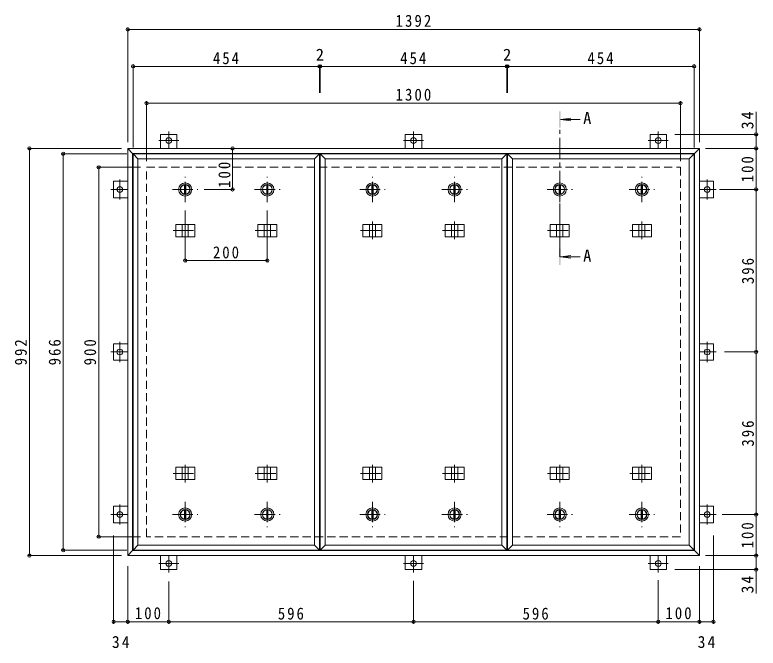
# Model space of a CAD drawing. Units: millimetres at full size, sheet at 1:10. Extents: x -2570 to 2371, y -1962 to 1308.
# Drawn here: x -1948 to -138, y -235 to 1308 of the extents above; entities that cross this region are included whole.
import ezdxf
from ezdxf.enums import TextEntityAlignment as Align

# ---------------------------------------------------------------- set-up
doc = ezdxf.new("R2010")
doc.units = ezdxf.units.MM
doc.header["$LTSCALE"] = 10
doc.header["$PDMODE"] = 32
doc.header["$PDSIZE"] = 8
doc.linetypes.add('CHAIN1', pattern=[8, 5, -1, 1, -1])
doc.linetypes.add('DASHED2', pattern=[3, 2, -1])
for name, color, linetype, lineweight in [('0-1_躯体', 2, 'DASHED2', 9), ('0-2_仕上', 4, 'Continuous', 9), ('0-3_建具', 4, 'Continuous', 9), ('0-5_寸法', 4, 'Continuous', 9), ('0-C', 2, 'Continuous', 9), ('0-E', 3, 'Continuous', 9), ('0-F', 7, 'Continuous', 9)]:
    doc.layers.add(name, color=color, linetype=linetype, lineweight=lineweight)
doc.styles.add('ＭＳ ゴシック', font='')
doc.styles.get('ＭＳ ゴシック').set_extended_font_data('MS Gothic')

msp = doc.modelspace()

# ---------------------------------------------------------------- linework, layer by layer
at = {"layer": '0-1_躯体'}
for p, q in [((-1626.82, 936.56), (-326.82, 936.56)), ((-1626.82, 36.56), (-1626.82, 936.56)), ((-326.82, 936.56), (-326.82, 36.56)), ((-326.82, 36.56), (-1626.82, 36.56))]:
    msp.add_line(p, q, dxfattribs=at)
at = {"layer": '0-2_仕上'}
for p, q in [((-1659.82, 3.56), (-1659.82, 969.56)), ((-1205.82, 3.56), (-1205.82, 969.56)), ((-1203.82, 3.56), (-1203.82, 969.56)), ((-749.82, 3.56), (-749.82, 969.56)), ((-747.82, 3.56), (-747.82, 969.56)), ((-293.82, 3.56), (-293.82, 969.56)), ((-1647.82, 15.56), (-1647.82, 957.56)), ((-1217.82, 15.56), (-1217.82, 957.56)), ((-1191.82, 15.56), (-1191.82, 957.56)), ((-761.82, 15.56), (-761.82, 957.56)), ((-735.82, 15.56), (-735.82, 957.56)), ((-305.82, 15.56), (-305.82, 957.56))]:
    msp.add_line(p, q, dxfattribs=at)
for points in [[(-1647.82, 957.56), (-1659.82, 969.56), (-1205.82, 969.56)], [(-1647.82, 957.56), (-1217.82, 957.56), (-1205.82, 969.56)], [(-1191.82, 957.56), (-1203.82, 969.56), (-749.82, 969.56)], [(-1191.82, 957.56), (-761.82, 957.56), (-749.82, 969.56)], [(-735.82, 957.56), (-747.82, 969.56), (-293.82, 969.56)], [(-735.82, 957.56), (-305.82, 957.56), (-293.82, 969.56)], [(-1647.82, 15.56), (-1659.82, 3.56), (-1205.82, 3.56)], [(-1647.82, 15.56), (-1217.82, 15.56), (-1205.82, 3.56)], [(-1191.82, 15.56), (-1203.82, 3.56), (-749.82, 3.56)], [(-1191.82, 15.56), (-761.82, 15.56), (-749.82, 3.56)], [(-735.82, 15.56), (-747.82, 3.56), (-293.82, 3.56)], [(-735.82, 15.56), (-305.82, 15.56), (-293.82, 3.56)]]:
    msp.add_lwpolyline(points, dxfattribs=at)
at = {"layer": '0-3_建具', "color": 2}
for p, q in [((-1672.82, 982.56), (-1660.82, 970.56)), ((-1672.82, 982.56), (-280.82, 982.56)), ((-1672.82, -9.44), (-1672.82, 982.56)), ((-292.82, 970.56), (-280.82, 982.56)), ((-280.82, 982.56), (-280.82, -9.44)), ((-1660.82, 970.56), (-292.82, 970.56)), ((-1660.82, 2.56), (-1660.82, 970.56)), ((-292.82, 2.56), (-292.82, 970.56)), ((-1660.82, 2.56), (-1672.82, -9.44)), ((-292.82, 2.56), (-1660.82, 2.56)), ((-292.82, 2.56), (-280.82, -9.44)), ((-280.82, -9.44), (-1672.82, -9.44))]:
    msp.add_line(p, q, dxfattribs=at)
at = {"layer": '0-3_建具'}
for p, q in [((-1555.91, 797.56), (-1555.91, 767.56)), ((-1555.91, 797.56), (-1509.73, 797.56)), ((-1540.32, 797.56), (-1540.32, 767.56)), ((-1525.32, 797.56), (-1525.32, 767.56)), ((-1509.73, 797.56), (-1509.73, 767.56)), ((-1355.91, 797.56), (-1355.91, 767.56)), ((-1355.91, 797.56), (-1309.73, 797.56)), ((-1340.32, 797.56), (-1340.32, 767.56)), ((-1325.32, 797.56), (-1325.32, 767.56)), ((-1309.73, 797.56), (-1309.73, 767.56)), ((-1099.91, 797.56), (-1099.91, 767.56)), ((-1099.91, 797.56), (-1053.73, 797.56)), ((-1084.32, 797.56), (-1084.32, 767.56)), ((-1069.32, 797.56), (-1069.32, 767.56)), ((-1053.73, 797.56), (-1053.73, 767.56)), ((-899.91, 797.56), (-899.91, 767.56)), ((-899.91, 797.56), (-853.73, 797.56)), ((-884.32, 797.56), (-884.32, 767.56)), ((-869.32, 797.56), (-869.32, 767.56)), ((-853.73, 797.56), (-853.73, 767.56)), ((-643.91, 797.56), (-643.91, 767.56)), ((-643.91, 797.56), (-597.73, 797.56)), ((-628.32, 797.56), (-628.32, 767.56)), ((-613.32, 797.56), (-613.32, 767.56)), ((-597.73, 797.56), (-597.73, 767.56)), ((-443.91, 797.56), (-443.91, 767.56)), ((-443.91, 797.56), (-397.73, 797.56)), ((-428.32, 797.56), (-428.32, 767.56)), ((-413.32, 797.56), (-413.32, 767.56)), ((-397.73, 797.56), (-397.73, 767.56)), ((-1555.91, 767.56), (-1509.73, 767.56)), ((-1355.91, 767.56), (-1309.73, 767.56)), ((-1099.91, 767.56), (-1053.73, 767.56)), ((-899.91, 767.56), (-853.73, 767.56)), ((-643.91, 767.56), (-597.73, 767.56)), ((-443.91, 767.56), (-397.73, 767.56)), ((-1555.91, 175.56), (-1555.91, 205.56)), ((-1555.91, 205.56), (-1509.73, 205.56)), ((-1540.32, 175.56), (-1540.32, 205.56)), ((-1525.32, 175.56), (-1525.32, 205.56)), ((-1509.73, 175.56), (-1509.73, 205.56)), ((-1355.91, 175.56), (-1355.91, 205.56)), ((-1355.91, 205.56), (-1309.73, 205.56)), ((-1340.32, 175.56), (-1340.32, 205.56)), ((-1325.32, 175.56), (-1325.32, 205.56)), ((-1309.73, 175.56), (-1309.73, 205.56)), ((-1099.91, 175.56), (-1099.91, 205.56)), ((-1099.91, 205.56), (-1053.73, 205.56)), ((-1084.32, 175.56), (-1084.32, 205.56)), ((-1069.32, 175.56), (-1069.32, 205.56)), ((-1053.73, 175.56), (-1053.73, 205.56)), ((-899.91, 175.56), (-899.91, 205.56)), ((-899.91, 205.56), (-853.73, 205.56)), ((-884.32, 175.56), (-884.32, 205.56)), ((-869.32, 175.56), (-869.32, 205.56)), ((-853.73, 175.56), (-853.73, 205.56)), ((-643.91, 175.56), (-643.91, 205.56)), ((-643.91, 205.56), (-597.73, 205.56)), ((-628.32, 175.56), (-628.32, 205.56)), ((-613.32, 175.56), (-613.32, 205.56)), ((-597.73, 175.56), (-597.73, 205.56)), ((-443.91, 175.56), (-443.91, 205.56)), ((-443.91, 205.56), (-397.73, 205.56)), ((-428.32, 175.56), (-428.32, 205.56)), ((-413.32, 175.56), (-413.32, 205.56)), ((-397.73, 175.56), (-397.73, 205.56)), ((-1555.91, 175.56), (-1509.73, 175.56)), ((-1355.91, 175.56), (-1309.73, 175.56)), ((-1099.91, 175.56), (-1053.73, 175.56)), ((-899.91, 175.56), (-853.73, 175.56)), ((-643.91, 175.56), (-597.73, 175.56)), ((-443.91, 175.56), (-397.73, 175.56))]:
    msp.add_line(p, q, dxfattribs=at)
at = {"layer": '0-3_建具', "linetype": 'CHAIN1'}
for p, q in [((-1532.82, 804.67), (-1532.82, 761.44)), ((-1332.82, 804.67), (-1332.82, 761.44)), ((-1076.82, 804.67), (-1076.82, 761.44)), ((-876.82, 804.67), (-876.82, 761.44)), ((-620.82, 804.67), (-620.82, 761.44)), ((-420.82, 804.67), (-420.82, 761.44)), ((-1562.23, 782.56), (-1503.41, 782.56)), ((-1362.23, 782.56), (-1303.41, 782.56)), ((-1106.23, 782.56), (-1047.41, 782.56)), ((-906.23, 782.56), (-847.41, 782.56)), ((-650.23, 782.56), (-591.41, 782.56)), ((-450.23, 782.56), (-391.41, 782.56)), ((-1532.82, 168.44), (-1532.82, 211.68)), ((-1332.82, 168.44), (-1332.82, 211.68)), ((-1076.82, 168.44), (-1076.82, 211.68)), ((-876.82, 168.44), (-876.82, 211.68)), ((-620.82, 168.44), (-620.82, 211.68)), ((-420.82, 168.44), (-420.82, 211.68)), ((-1562.23, 190.56), (-1503.41, 190.56)), ((-1362.23, 190.56), (-1303.41, 190.56)), ((-1106.23, 190.56), (-1047.41, 190.56)), ((-906.23, 190.56), (-847.41, 190.56)), ((-650.23, 190.56), (-591.41, 190.56)), ((-450.23, 190.56), (-391.41, 190.56))]:
    msp.add_line(p, q, dxfattribs=at)
at = {"layer": '0-5_寸法'}
for p, q in [((-618.82, 1053.37), (-594.03, 1056.64)), ((-618.82, 1053.37), (-594.03, 1050.11)), ((-618.82, 1053.37), (-571.35, 1053.37)), ((-618.82, 718.25), (-594.03, 721.51)), ((-618.82, 718.25), (-594.03, 714.99)), ((-618.82, 718.25), (-571.35, 718.25))]:
    msp.add_line(p, q, dxfattribs=at)
at = {"layer": '0-5_寸法', "linetype": 'CHAIN1'}
msp.add_line((-620.82, 718.25), (-620.82, 1033.37), dxfattribs=at)
at = {"layer": '0-5_寸法'}
for points in [[(-618.82, 1073.37), (-622.82, 1073.37), (-618.82, 1033.37), (-622.82, 1033.37)], [(-618.82, 698.25), (-622.82, 698.25), (-618.82, 738.25), (-622.82, 738.25)]]:
    msp.add_solid(points, dxfattribs=at)
at = {"layer": '0-C', "linetype": 'CHAIN1'}
for p, q in [((-1532.82, 851.56), (-1532.82, 913.56)), ((-1332.82, 851.56), (-1332.82, 913.56)), ((-1076.82, 851.56), (-1076.82, 913.56)), ((-876.82, 851.56), (-876.82, 913.56)), ((-620.82, 851.56), (-620.82, 913.56)), ((-420.82, 851.56), (-420.82, 913.56)), ((-1563.82, 882.56), (-1501.82, 882.56)), ((-1363.82, 882.56), (-1301.82, 882.56)), ((-1107.82, 882.56), (-1045.82, 882.56)), ((-907.82, 882.56), (-845.82, 882.56)), ((-651.82, 882.56), (-589.82, 882.56)), ((-451.82, 882.56), (-389.82, 882.56)), ((-1532.82, 121.56), (-1532.82, 59.56)), ((-1332.82, 121.56), (-1332.82, 59.56)), ((-1076.82, 121.56), (-1076.82, 59.56)), ((-876.82, 121.56), (-876.82, 59.56)), ((-620.82, 121.56), (-620.82, 59.56)), ((-420.82, 121.56), (-420.82, 59.56)), ((-1563.82, 90.56), (-1501.82, 90.56)), ((-1363.82, 90.56), (-1301.82, 90.56)), ((-1107.82, 90.56), (-1045.82, 90.56)), ((-907.82, 90.56), (-845.82, 90.56)), ((-651.82, 90.56), (-589.82, 90.56)), ((-451.82, 90.56), (-389.82, 90.56))]:
    msp.add_line(p, q, dxfattribs=at)
at = {"layer": '0-C'}
for p, q in [((-1534.32, 893.96), (-1534.32, 871.16)), ((-1531.32, 893.96), (-1531.32, 871.16)), ((-1334.32, 893.96), (-1334.32, 871.16)), ((-1331.32, 893.96), (-1331.32, 871.16)), ((-1078.32, 893.96), (-1078.32, 871.16)), ((-1075.32, 893.96), (-1075.32, 871.16)), ((-878.32, 893.96), (-878.32, 871.16)), ((-875.32, 893.96), (-875.32, 871.16)), ((-622.32, 893.96), (-622.32, 871.16)), ((-619.32, 893.96), (-619.32, 871.16)), ((-422.32, 893.96), (-422.32, 871.16)), ((-419.32, 893.96), (-419.32, 871.16)), ((-1534.32, 79.15), (-1534.32, 101.96)), ((-1531.32, 79.15), (-1531.32, 101.96)), ((-1334.32, 79.15), (-1334.32, 101.96)), ((-1331.32, 79.15), (-1331.32, 101.96)), ((-1078.32, 79.15), (-1078.32, 101.96)), ((-1075.32, 79.15), (-1075.32, 101.96)), ((-878.32, 79.15), (-878.32, 101.96)), ((-875.32, 79.15), (-875.32, 101.96)), ((-622.32, 79.15), (-622.32, 101.96)), ((-619.32, 79.15), (-619.32, 101.96)), ((-422.32, 79.15), (-422.32, 101.96)), ((-419.32, 79.15), (-419.32, 101.96))]:
    msp.add_line(p, q, dxfattribs=at)
for centre, radius in [((-1532.82, 882.56), 16), ((-1532.82, 882.56), 12), ((-1532.82, 882.56), 11.5), ((-1332.82, 882.56), 16), ((-1332.82, 882.56), 12), ((-1332.82, 882.56), 11.5), ((-1076.82, 882.56), 16), ((-1076.82, 882.56), 12), ((-1076.82, 882.56), 11.5), ((-876.82, 882.56), 16), ((-876.82, 882.56), 12), ((-876.82, 882.56), 11.5), ((-620.82, 882.56), 16), ((-620.82, 882.56), 12), ((-620.82, 882.56), 11.5), ((-420.82, 882.56), 16), ((-420.82, 882.56), 12), ((-420.82, 882.56), 11.5), ((-1532.82, 90.56), 16), ((-1532.82, 90.56), 12), ((-1532.82, 90.56), 11.5), ((-1332.82, 90.56), 16), ((-1332.82, 90.56), 12), ((-1332.82, 90.56), 11.5), ((-1076.82, 90.56), 16), ((-1076.82, 90.56), 12), ((-1076.82, 90.56), 11.5), ((-876.82, 90.56), 16), ((-876.82, 90.56), 12), ((-876.82, 90.56), 11.5), ((-620.82, 90.56), 16), ((-620.82, 90.56), 12), ((-620.82, 90.56), 11.5), ((-420.82, 90.56), 16), ((-420.82, 90.56), 12), ((-420.82, 90.56), 11.5)]:
    msp.add_circle(centre, radius, dxfattribs=at)
at = {"layer": '0-E'}
for p, q in [((-1592.82, 1016.76), (-1552.82, 1016.76)), ((-1592.82, 1016.76), (-1592.82, 982.56)), ((-1552.82, 1016.76), (-1552.82, 982.56)), ((-996.82, 1016.76), (-956.82, 1016.76)), ((-996.82, 1016.76), (-996.82, 982.56)), ((-956.82, 1016.76), (-956.82, 982.56)), ((-400.82, 1016.76), (-360.82, 1016.76)), ((-400.82, 1016.76), (-400.82, 982.56)), ((-360.82, 1016.76), (-360.82, 982.56)), ((-1707.02, 862.56), (-1707.02, 902.56)), ((-1707.02, 902.56), (-1672.82, 902.56)), ((-246.62, 902.56), (-280.82, 902.56)), ((-246.62, 902.56), (-246.62, 862.56)), ((-1707.02, 862.56), (-1672.82, 862.56)), ((-246.62, 862.56), (-280.82, 862.56)), ((-1707.02, 466.56), (-1707.02, 506.56)), ((-1707.02, 506.56), (-1672.82, 506.56)), ((-246.62, 506.56), (-280.82, 506.56)), ((-246.62, 506.56), (-246.62, 466.56)), ((-1707.02, 466.56), (-1672.82, 466.56)), ((-246.62, 466.56), (-280.82, 466.56)), ((-1707.02, 70.56), (-1707.02, 110.56)), ((-1707.02, 110.56), (-1672.82, 110.56)), ((-246.62, 110.56), (-280.82, 110.56)), ((-246.62, 110.56), (-246.62, 70.56)), ((-1707.02, 70.56), (-1672.82, 70.56)), ((-246.62, 70.56), (-280.82, 70.56)), ((-1592.82, -43.64), (-1592.82, -9.44)), ((-1552.82, -43.64), (-1552.82, -9.44)), ((-996.82, -43.64), (-996.82, -9.44)), ((-956.82, -43.64), (-956.82, -9.44)), ((-400.82, -43.64), (-400.82, -9.44)), ((-360.82, -43.64), (-360.82, -9.44)), ((-1552.82, -43.64), (-1592.82, -43.64)), ((-956.82, -43.64), (-996.82, -43.64)), ((-360.82, -43.64), (-400.82, -43.64))]:
    msp.add_line(p, q, dxfattribs=at)
at = {"layer": '0-E', "linetype": 'CHAIN1'}
for p, q in [((-1572.82, 1023.73), (-1572.82, 982.56)), ((-976.82, 1023.73), (-976.82, 982.56)), ((-380.82, 1023.73), (-380.82, 982.56)), ((-1548.44, 1001.76), (-1597.2, 1001.76)), ((-952.44, 1001.76), (-1001.2, 1001.76)), ((-356.44, 1001.76), (-405.2, 1001.76)), ((-1692.02, 906.93), (-1692.02, 858.18)), ((-261.62, 858.18), (-261.62, 906.93)), ((-1713.99, 882.56), (-1672.82, 882.56)), ((-239.65, 882.56), (-280.82, 882.56)), ((-1692.02, 510.93), (-1692.02, 462.18)), ((-261.62, 462.18), (-261.62, 510.93)), ((-1713.99, 486.56), (-1672.82, 486.56)), ((-239.65, 486.56), (-280.82, 486.56)), ((-1692.02, 114.93), (-1692.02, 66.18)), ((-261.62, 66.18), (-261.62, 114.93)), ((-1713.99, 90.56), (-1672.82, 90.56)), ((-239.65, 90.56), (-280.82, 90.56)), ((-1572.82, -50.62), (-1572.82, -9.44)), ((-976.82, -50.62), (-976.82, -9.44)), ((-380.82, -50.62), (-380.82, -9.44)), ((-1597.2, -28.64), (-1548.44, -28.64)), ((-1001.2, -28.64), (-952.44, -28.64)), ((-405.2, -28.64), (-356.44, -28.64))]:
    msp.add_line(p, q, dxfattribs=at)
at = {"layer": '0-E'}
for centre in [(-1572.82, 1001.76), (-976.82, 1001.76), (-380.82, 1001.76), (-1692.02, 882.56), (-261.62, 882.56), (-1692.02, 486.56), (-261.62, 486.56), (-1692.02, 90.56), (-261.62, 90.56), (-1572.82, -28.64), (-976.82, -28.64), (-380.82, -28.64)]:
    msp.add_circle(centre, 7, dxfattribs=at)
at = {"layer": '0-F'}
for p, q in [((-1672.82, 997.56), (-1672.82, 1277.56)), ((-1672.82, 1272.56), (-280.82, 1272.56)), ((-280.82, 997.56), (-280.82, 1277.56)), ((-1659.82, 984.56), (-1659.82, 1187.56)), ((-1659.82, 1182.56), (-1205.82, 1182.56)), ((-1205.82, 1185.56), (-1205.82, 1117.84)), ((-1205.82, 1182.56), (-1203.82, 1182.56)), ((-1203.82, 1185.56), (-1203.82, 1117.84)), ((-1203.82, 1182.56), (-749.82, 1182.56)), ((-749.82, 1185.56), (-749.82, 1117.84)), ((-749.82, 1182.56), (-747.82, 1182.56)), ((-747.82, 1185.56), (-747.82, 1117.84)), ((-747.82, 1182.56), (-293.82, 1182.56)), ((-293.82, 984.56), (-293.82, 1187.56)), ((-1626.82, 951.56), (-1626.82, 1097.56)), ((-1626.82, 1092.56), (-326.82, 1092.56)), ((-326.82, 951.56), (-326.82, 1097.56)), ((-142.73, 1016.76), (-142.73, 1071.94)), ((-137.73, 1016.76), (-340.82, 1016.76)), ((-142.73, 982.56), (-142.73, 1016.76)), ((-1687.82, 982.56), (-1917.08, 982.56)), ((-1912.08, -9.44), (-1912.08, 982.56)), ((-1417.47, 982.56), (-1417.47, 882.56)), ((-265.82, 982.56), (-137.73, 982.56)), ((-142.73, 882.56), (-142.73, 982.56)), ((-1674.82, 969.56), (-1834.61, 969.56)), ((-1829.61, 3.56), (-1829.61, 969.56)), ((-1641.82, 936.56), (-1748.44, 936.56)), ((-1743.44, 36.56), (-1743.44, 936.56)), ((-1414.47, 882.56), (-1486.64, 882.56)), ((-231.89, 882.56), (-137.73, 882.56)), ((-142.73, 486.56), (-142.73, 882.56)), ((-1532.82, 706.26), (-1532.82, 831.56)), ((-1332.82, 706.26), (-1332.82, 831.56)), ((-1532.82, 709.26), (-1332.82, 709.26)), ((-139.73, 486.56), (-219.65, 486.56)), ((-142.73, 90.56), (-142.73, 486.56)), ((-225.3, 90.56), (-137.73, 90.56)), ((-142.73, -9.44), (-142.73, 90.56)), ((-1641.82, 36.56), (-1748.44, 36.56)), ((-1707.02, -175.81), (-1707.02, 39.35)), ((-246.62, -175.81), (-246.62, 39.35)), ((-1674.82, 3.56), (-1834.61, 3.56)), ((-1687.82, -9.44), (-1917.08, -9.44)), ((-265.82, -9.44), (-137.73, -9.44)), ((-142.73, -9.44), (-142.73, -43.64)), ((-1672.82, -35.65), (-1672.82, -175.81)), ((-280.82, -35.65), (-280.82, -175.81)), ((-137.73, -43.64), (-340.82, -43.64)), ((-142.73, -43.64), (-142.73, -101.6)), ((-976.82, -173.81), (-976.82, -70.62)), ((-380.82, -69.58), (-380.82, -175.81)), ((-1572.82, -72.95), (-1572.82, -175.81)), ((-1707.02, -170.81), (-1672.82, -170.81)), ((-1672.82, -170.81), (-1572.82, -170.81)), ((-1572.82, -170.81), (-976.82, -170.81)), ((-976.82, -170.81), (-380.82, -170.81)), ((-380.82, -170.81), (-280.82, -170.81)), ((-280.82, -170.81), (-246.62, -170.81))]:
    msp.add_line(p, q, dxfattribs=at)
for p in [(-1672.82, 1272.56), (-280.82, 1272.56), (-1659.82, 1182.56), (-1205.82, 1182.56), (-1203.82, 1182.56), (-749.82, 1182.56), (-747.82, 1182.56), (-293.82, 1182.56), (-1626.82, 1092.56), (-326.82, 1092.56), (-142.73, 1016.76), (-1912.08, 982.56), (-1417.47, 982.56), (-142.73, 982.56), (-1829.61, 969.56), (-1743.44, 936.56), (-1417.47, 882.56), (-142.73, 882.56), (-1532.82, 709.26), (-1332.82, 709.26), (-142.73, 486.56), (-142.73, 90.56), (-1743.44, 36.56), (-1829.61, 3.56), (-1912.08, -9.44), (-142.73, -9.44), (-142.73, -43.64), (-1707.02, -170.81), (-1672.82, -170.81), (-1572.82, -170.81), (-976.82, -170.81), (-380.82, -170.81), (-280.82, -170.81), (-246.62, -170.81)]:
    msp.add_point(p, dxfattribs=at)

# ---------------------------------------------------------------- texts
at = {"layer": '0-5_寸法', "color": 2, "style": 'ＭＳ ゴシック'}
for p in [(-563.79, 1032.98), (-563.79, 697.85)]:
    msp.add_text('A', height=29.33, dxfattribs=at).set_placement(p, align=Align.BOTTOM_LEFT)
at = {"layer": '0-F', "color": 2, "style": 'ＭＳ ゴシック'}
for p in [(-1214.82, 1187.56), (-758.82, 1187.56)]:
    msp.add_text('2', height=29.33, dxfattribs=at).set_placement(p, align=Align.BOTTOM_LEFT)
at = {"layer": '0-F', "color": 2, "char_height": 29.33, "attachment_point": 7, "style": 'ＭＳ ゴシック'}
for s, insert in [('\\T1.28;\\W0.9;1392', (-1020.57, 1278.56)), ('\\T1.27;\\W0.9;454', (-1465.32, 1187.56)), ('\\T1.27;\\W0.9;454', (-1009.32, 1187.56)), ('\\T1.27;\\W0.9;454', (-553.32, 1187.56)), ('\\T1.28;\\W0.9;1300', (-1020.57, 1098.56)), ('\\T1.27;\\W0.9;200', (-1465.32, 714.26)), ('\\T1.27;\\W0.9;100', (-1655.32, -164.81)), ('\\T1.27;\\W0.9;596', (-1307.32, -165.81)), ('\\T1.27;\\W0.9;596', (-711.32, -165.81)), ('\\T1.27;\\W0.9;100', (-363.32, -164.81)), ('\\T1.27;\\W0.95;34', (-1711.17, -235.03)), ('\\T1.27;\\W0.95;34', (-284.97, -235.03))]:
    msp.add_mtext(s, dxfattribs=dict(at, insert=insert))
at = {"layer": '0-F', "color": 2, "char_height": 29.33, "attachment_point": 7, "rotation": 90, "style": 'ＭＳ ゴシック'}
for s, insert in [('\\T1.27;\\W0.95;34', (-148.73, 1029.44)), ('\\T1.27;\\W0.9;100', (-148.73, 900.06)), ('\\T1.27;\\W0.9;100', (-1422.47, 886.57)), ('\\T1.27;\\W0.9;396', (-147.73, 652.06)), ('\\T1.27;\\W0.9;992', (-1918.08, 454.06)), ('\\T1.27;\\W0.9;966', (-1835.61, 454.06)), ('\\T1.27;\\W0.9;900', (-1749.44, 454.06)), ('\\T1.27;\\W0.9;396', (-147.73, 256.06)), ('\\T1.27;\\W0.9;100', (-148.73, 8.06)), ('\\T1.27;\\W0.95;34', (-148.73, -101.6))]:
    msp.add_mtext(s, dxfattribs=dict(at, insert=insert))

doc.saveas('drawing.dxf')
